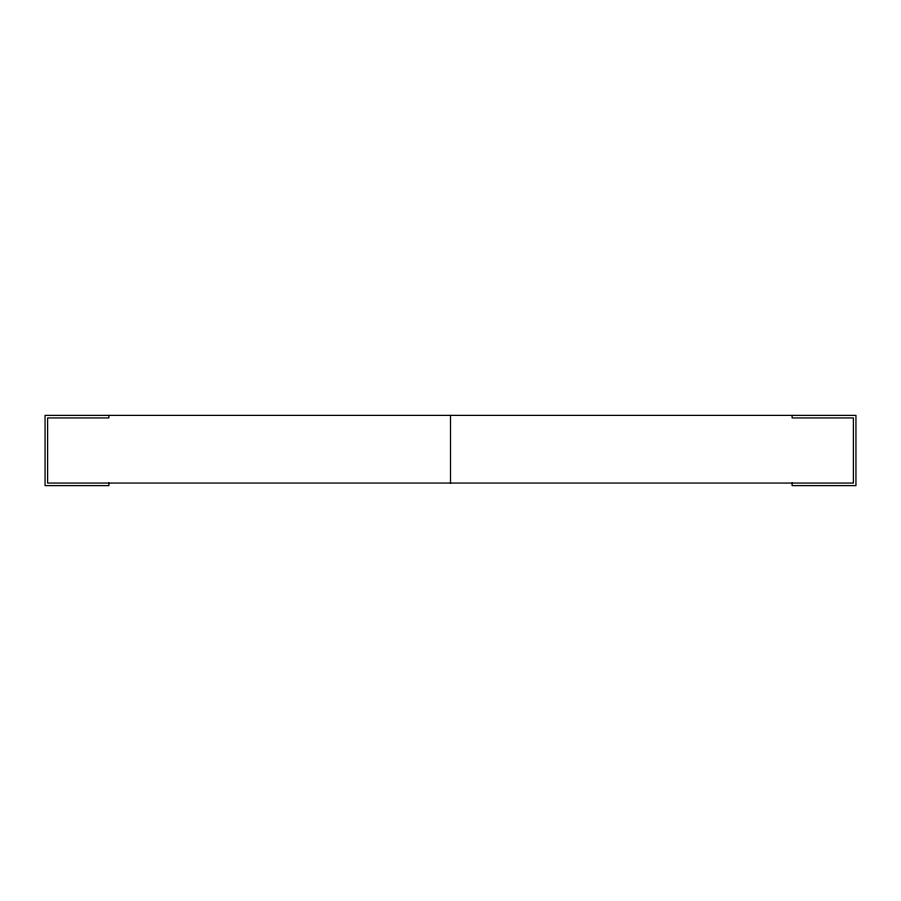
<?xml version="1.0" encoding="UTF-8"?>
<svg xmlns="http://www.w3.org/2000/svg" width="901" height="901" viewBox="0 0 901 901"><rect width="100%" height="100%" fill="white"/><g stroke="black" fill="none" stroke-linecap="round" stroke-linejoin="round"><path stroke-width="1.35" d="M792.103 415.384L792.103 417.94L853.393 417.94L853.393 483.06L47.607 483.06L47.607 417.94L108.897 417.94L108.897 415.384M792.103 483.06L792.103 485.616L855.95 485.616L855.95 415.384L45.05 415.384L45.05 485.616L108.897 485.616L108.897 483.06M450.5 415.384L450.5 483.195"/></g></svg>
